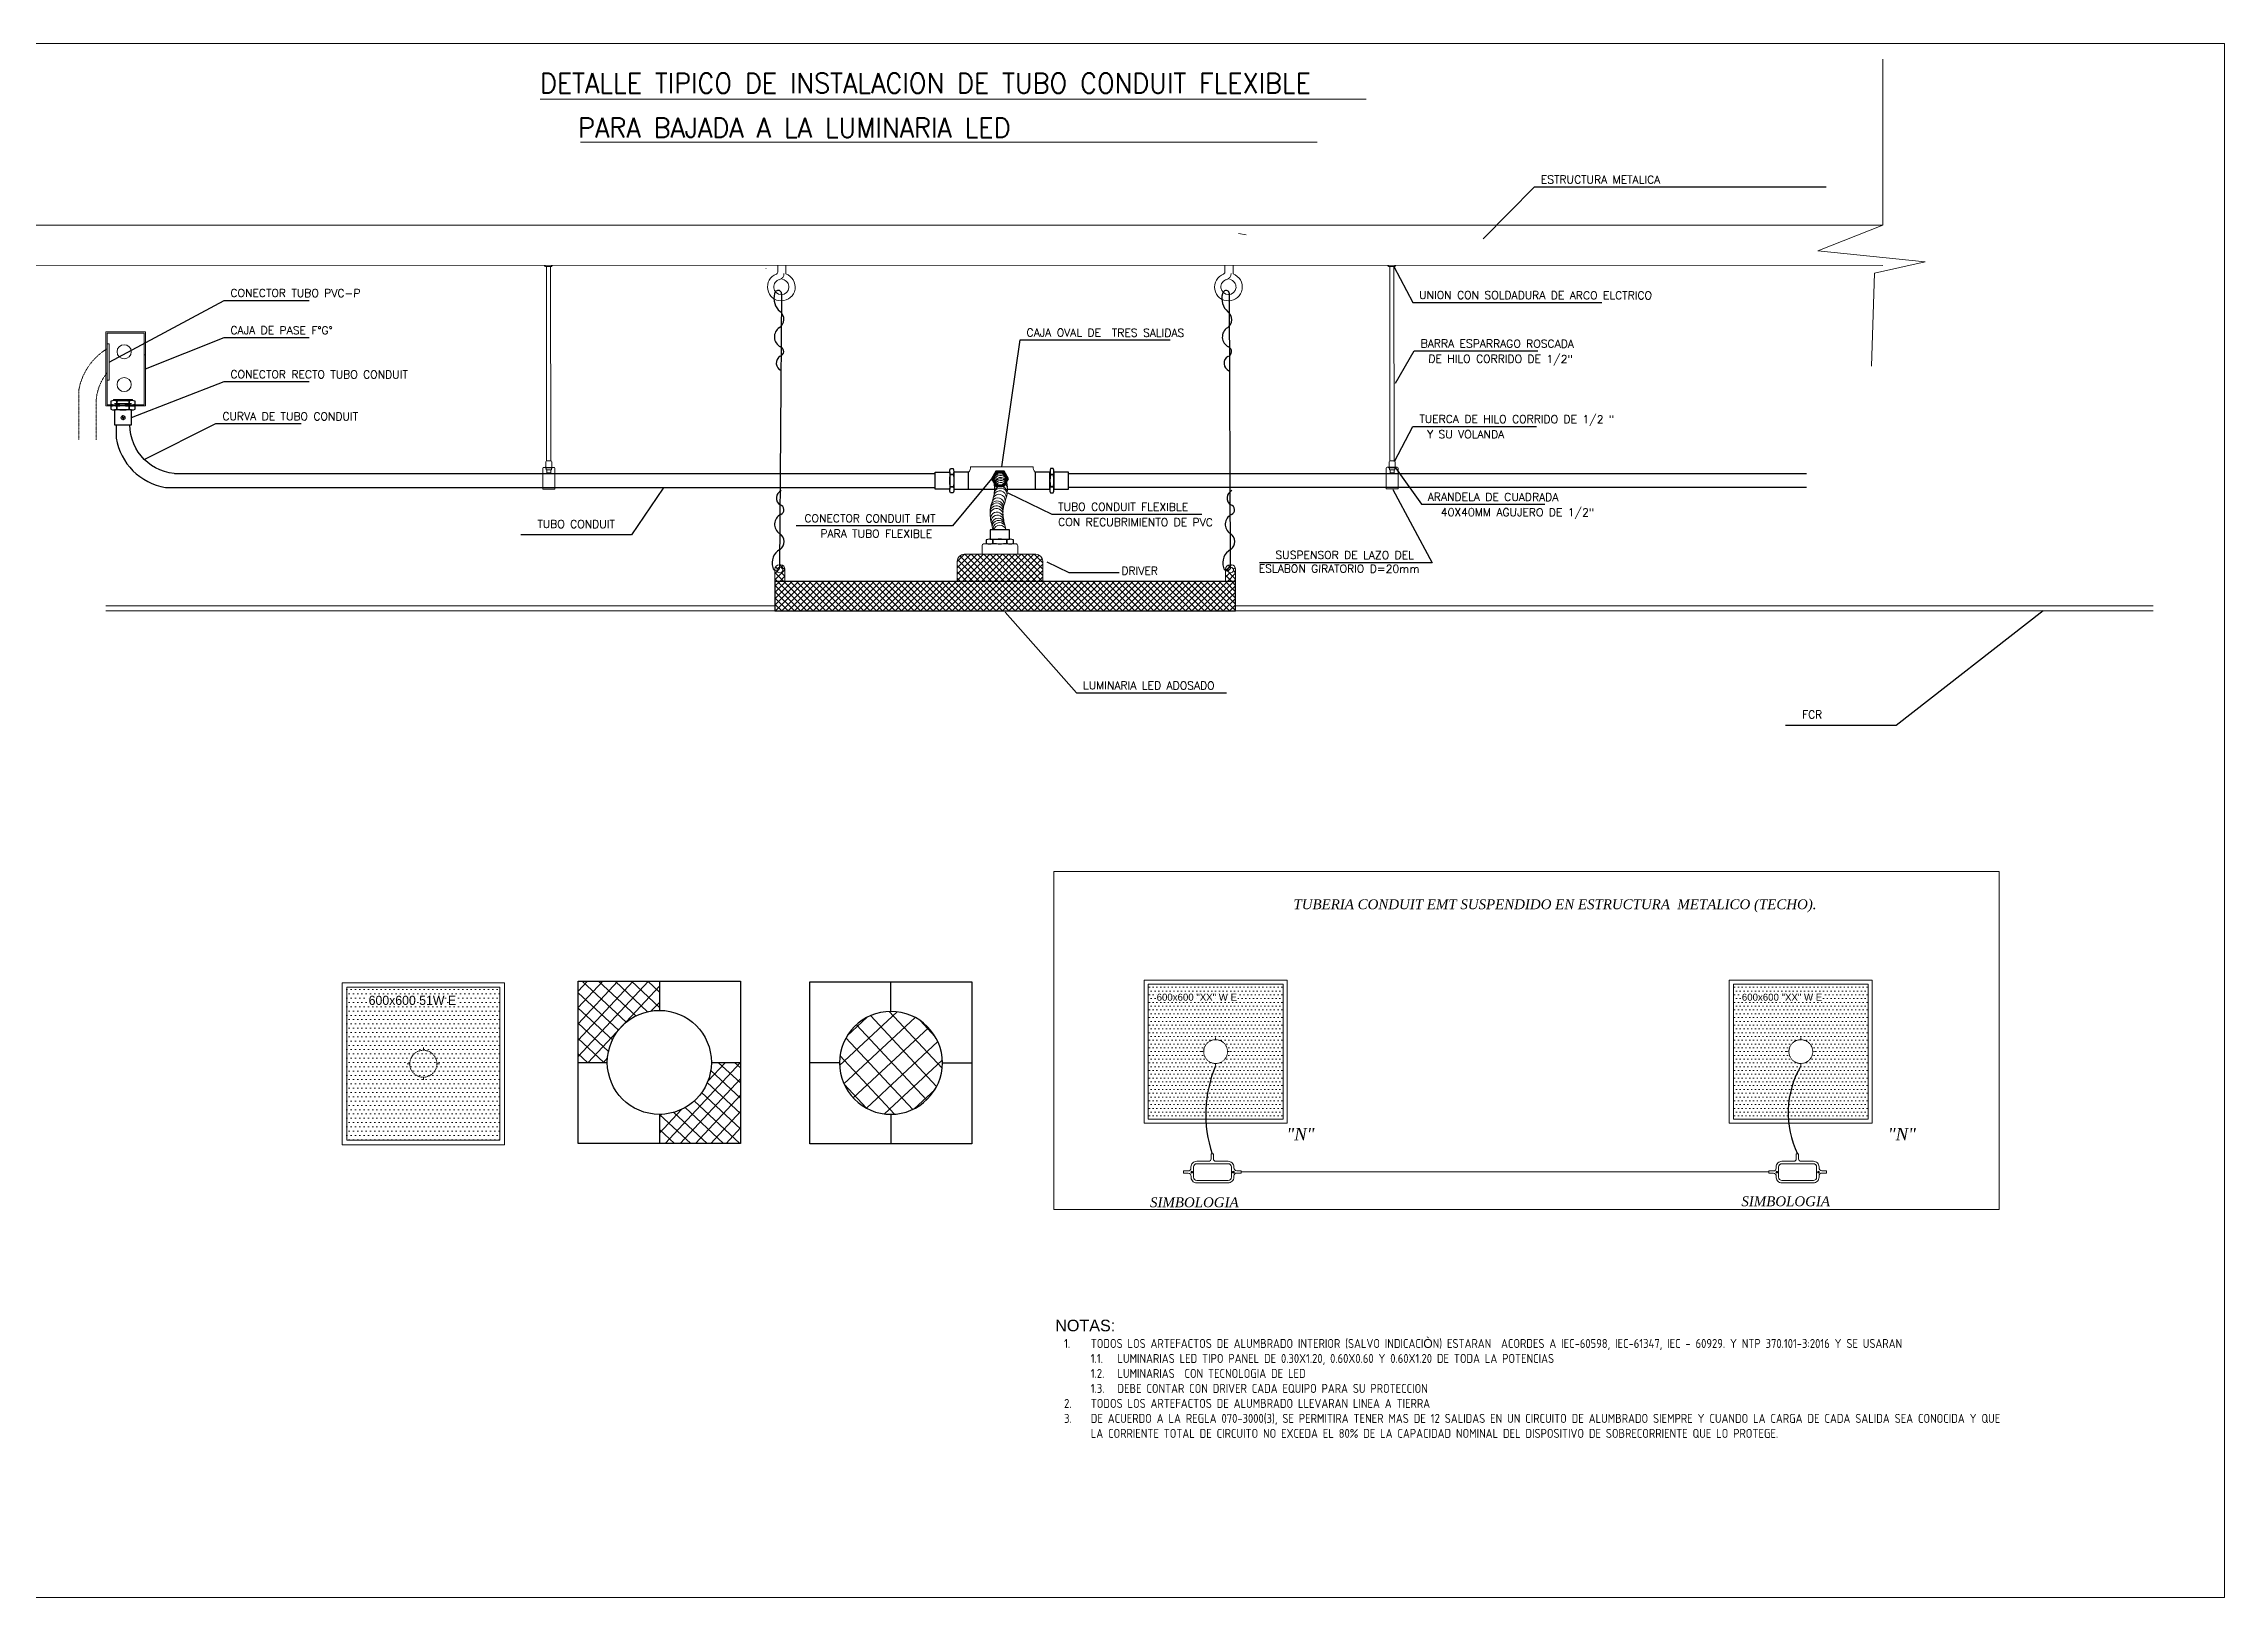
# Model space of a CAD drawing. Header units: inches. Extents: x 1693 to 10990, y 1878 to 5055.
# Drawn here: x 2981 to 5125, y 1878 to 3406 of the extents above; entities that cross this region are included whole.
import ezdxf
from ezdxf.lldxf.tags import DXFTag

# ---------------------------------------------------------------- set-up
doc = ezdxf.new("R2010")
doc.units = ezdxf.units.IN
for name, pattern in [('CACHE', [0.375, 0.25, -0.125]), ('CONTINUA', [0]), ('DASHED', [0.75, 0.5, -0.25])]:
    doc.linetypes.add(name, pattern=pattern)
for name, color, linetype, lineweight in [('.', 7, 'Continuous', 0), ('0-ALIMENTADOR', 1, 'Continuous', 0), ('00_IE_Luminarias', 6, 'Continuous', 30), ('01', 10, 'Continuous', 9), ('03', 8, 'Continuous', 30), ('903', 1, 'Continuous', 0), ('ALAMBRADO', 140, 'Continuous', 40), ('ALUMBRADO', 5, 'Continuous', 25), ('ALUMBRADO_CONDUIT', 3, 'CONDUIT1', 30), ('Luminarias', 6, 'Continuous', 0), ('LUZ_EMERGENCIA', 3, 'Continuous', 30), ('Simb_Alumbrado', 140, 'CONTINUA', 30), ('TABLEROS', 240, 'Continuous', 0), ('texto', 32, 'Continuous', 13), ('TEXTO1', 3, 'Continuous', 0), ('TEXTURAS', 252, 'Continuous', 0)]:
    doc.layers.add(name, color=color, linetype=linetype, lineweight=lineweight)
doc.layers.add('SELLOS', color=3, linetype='Continuous')
doc.styles.add('ERIKA', font='timesi.ttf')
doc.styles.add('Romans', font='romans.shx')
doc.styles.get("Standard").update_dxf_attribs({"font": 'arial.ttf'})
doc.styles.add('SWIS', font='swisse.ttf')
doc.styles.add('{18b73a54-fa43-428c-adcb-c1c7bbdf2c84}', font='Simplex.shx')
tags = doc.linetypes.add('CONDUIT1', pattern='A,1,-0.19772,["con",{18b73a54-fa43-428c-adcb-c1c7bbdf2c84},S=0.2,R=0,X=0,Y=-0.065594],-0.593642', length=1.791362).pattern_tags.tags
tags[6] = DXFTag(74, 10)
tags = doc.linetypes.add('PVC1', pattern='A,1,-0.19772,["PVC",{18b73a54-fa43-428c-adcb-c1c7bbdf2c84},S=0.13,R=0,X=0,Y=-0.061851],-0.507647', length=1.705367).pattern_tags.tags
tags[6] = DXFTag(74, 10)
doc.dimstyles.get("Standard").update_dxf_attribs({"dimtxt": 0.18, "dimasz": 0.18, "dimexe": 0.18, "dimexo": 0.0625, "dimgap": 0.09, "dimtad": 0, "dimtih": 1, "dimtoh": 1, "dimdec": 4, "dimzin": 0, "dimdsep": 46, "dimtxsty": 'Standard', "dimcen": 0.09, "dimadec": 0, "dimazin": 0, "dimtfac": 1, "dimtdec": 4, "dimtofl": 0, "dimtmove": 0, "dimatfit": 3, "dimfxl": 1, "dimtolj": 1, "dimtzin": 0, "dimarcsym": 0})
doc.dimstyles.new('STANDARD$7', dxfattribs={"dimtxt": 2.5, "dimasz": 2, "dimexe": 1.25, "dimexo": 0.625, "dimtad": 1, "dimdec": 4, "dimdsep": 46, "dimlunit": 6, "dimtxsty": 'Standard', "dimcen": 2.5, "dimadec": 0, "dimazin": 0, "dimtfac": 1, "dimtdec": 4, "dimtmove": 0, "dimatfit": 3, "dimfxl": 1, "dimtolj": 1, "dimtzin": 0, "dimarcsym": 0})
pattern_1 = [(45, (-233161.1313, -104226.975), (-3.10182252, 3.10182252), []), (135, (-233161.1313, -104226.975), (-3.10182252, -3.10182252), [])]

# ---------------------------------------------------------------- blocks, each defined once
blk = doc.blocks.new('ELEC-01$0$Det-Caja De Paso$0$Slotted Flathead Screw ½ in. -top')
for p, q in [((-0.06, 0.06), (-0.06, 0.44)), ((0.05, 0.06), (0.05, 0.44)), ((-0.06, -0.43), (-0.06, -0.05)), ((0.05, -0.43), (0.05, -0.05))]:
    blk.add_line(p, q)
for points in [[(-0.44, 0.06), (-0.06, 0.06)], [(0.05, 0.06), (0.44, 0.06)], [(-0.44, -0.05), (-0.06, -0.05)], [(0.05, -0.05), (0.44, -0.05)]]:
    blk.add_lwpolyline(points)
for centre, radius, start, end in [((0, 0), 0.441, 97.3766, 172.6227), ((0.05, 0), 0.403, 172.4429, 187.5571), ((0, 0), 0.351, 81.8357, 99.1811), ((0, 0), 0.441, 7.3773, 83.5771), ((-0.05, 0), 0.403, 352.4427, 7.5573), ((0, 0.01), 0.441, 187.3775, 262.6234), ((0, 0), 0.351, 260.8189, 278.1643), ((0, 0.01), 0.441, 276.4229, 352.6225)]:
    blk.add_arc(centre, radius, start, end)
blk = doc.blocks.new('caja oval')
at = {"layer": 'Simb_Alumbrado', "lineweight": 13}
blk.add_lwpolyline([(-0.0871, 0.0506, -0.414214), (-0.0971, 0.0606), (-0.0971, 0.082), (-0.1068, 0.082), (-0.1068, 0.0606, -0.414214), (-0.1168, 0.0506), (-0.1671, 0.0506, 0.414214), (-0.1911, 0.0266), (-0.1911, 0.022, -0.414214), (-0.2031, 0.01), (-0.2225, 0.01), (-0.2225, 0.0003), (-0.2028, 0.0003, -0.451917), (-0.1909, -0.0132, 0.451917), (-0.1671, -0.0402), (-0.0353, -0.0402, 0.414214), (-0.0113, -0.0162), (-0.0113, -0.0109, -0.414214), (0.0007, 0.0011), (0.0201, 0.0011), (0.0201, 0.0108), (0.0007, 0.0108, -0.414214), (-0.0113, 0.0228), (-0.0113, 0.0266, 0.414214), (-0.0353, 0.0506), (-0.0871, 0.0506)], format="xyb", dxfattribs=at)
for points in [[(-0.1923, 0.0052), (-0.184, 0.0052)], [(-0.1881, 0.0093), (-0.1881, 0.001)], [(-0.0175, 0.0052), (-0.0091, 0.0052)], [(-0.0133, 0.0093), (-0.0133, 0.001)]]:
    blk.add_lwpolyline(points, dxfattribs=at)
blk.add_lwpolyline([(-0.1671, 0.0404), (-0.0353, 0.0404, -0.414214), (-0.0215, 0.0266), (-0.0215, -0.0162, -0.414214), (-0.0353, -0.03), (-0.1671, -0.03, -0.414214), (-0.1809, -0.0162), (-0.1809, 0.0266, -0.414214)], format="xyb", close=True, dxfattribs=at)
for centre in [(-0.1881, 0.0052), (-0.0133, 0.0052)]:
    blk.add_circle(centre, 0.00419, dxfattribs=at)
blk = doc.blocks.new('*U40')
at = {"layer": 'Luminarias', "linetype": 'DASHED', "lineweight": 0, "ltscale": 0.05}
blk.add_lwpolyline([(0, -1.2), (0, 1.2)], dxfattribs=at)
blk = doc.blocks.new('*U41')
at = {"color": 0, "linetype": 'ByBlock', "lineweight": -2, "transparency": 16777216}
for p, rotation in [((-12.9, 0), 90), ((0, -12.9), 180), ((12.9, 0), 269.9999999999999)]:
    blk.add_blockref('*U40', p, dxfattribs=dict(at, rotation=rotation))
blk.add_blockref('*U40', (0, 12.9), dxfattribs=at)
blk = doc.blocks.new('*U42')
at = {"layer": 'Luminarias', "linetype": 'DASHED', "lineweight": 0, "ltscale": 0.05}
blk.add_lwpolyline([(0, -1.2), (0, 1.2)], dxfattribs=at)
blk = doc.blocks.new('*U43')
at = {"color": 0, "linetype": 'ByBlock', "lineweight": -2, "transparency": 16777216}
for p, rotation in [((-12.9, 0), 90), ((0, -12.9), 180), ((12.9, 0), 269.9999999999999)]:
    blk.add_blockref('*U42', p, dxfattribs=dict(at, rotation=rotation))
blk.add_blockref('*U42', (0, 12.9), dxfattribs=at)
blk = doc.blocks.new('LUMIN_2')
at = {"layer": '.'}
h = blk.add_hatch(dxfattribs=at)
h.set_pattern_fill('ANSI37', color=6, scale=0.017, angle=2)
h.set_pattern_definition([(47, (0.0473, 0.034553), (-0.039475, 0.036811), []), (137, (0.0473, 0.034553), (-0.036811, -0.039475), [])])
h.paths.add_polyline_path([(0.1682, 0, 1), (-0.1682, 0, 1)])
for p, q in [((0, 0.1682), (0, 0.2649)), ((-0.1682, 0), (-0.2649, 0)), ((0.1682, 0), (0.2649, 0)), ((0, -0.1682), (0, -0.2649))]:
    blk.add_line(p, q)
at = {"ltscale": 5}
blk.add_lwpolyline([(-0.2649, 0.2649), (-0.2649, -0.2649), (0.2649, -0.2649), (0.2649, 0.2649)], close=True, dxfattribs=at)
blk.add_circle((0, 0), 0.1682)
blk = doc.blocks.new('RC480B LED42S_840 PSD W60L60')
at = {"layer": '.'}
h = blk.add_hatch(dxfattribs=at)
h.set_pattern_fill('ANSI37', color=4, scale=100, angle=2)
h.paths.add_polyline_path([(2610.8695, 1788.5796), (2610.8695, 1788.687), (2610.5695, 1788.687), (2610.5695, 1788.387), (2610.6769, 1788.387, -0.414214)])
h.paths.add_polyline_path([(2611.1695, 1788.387), (2611.062, 1788.387, -0.414214), (2610.8695, 1788.1944), (2610.8695, 1788.087), (2611.1695, 1788.087)])
h = blk.add_hatch(dxfattribs=at)
h.set_pattern_fill('ANSI37', color=4, scale=0.013, angle=2)
h.paths.add_polyline_path([(2610.8695, 1788.5796), (2610.8695, 1788.687), (2610.5695, 1788.687), (2610.5695, 1788.387), (2610.6769, 1788.387, -0.414214)])
h.paths.add_polyline_path([(2611.1695, 1788.387), (2611.062, 1788.387, -0.414214), (2610.8695, 1788.1944), (2610.8695, 1788.087), (2611.1695, 1788.087)])
at = {"color": 4, "lineweight": 30}
for p, q in [((2610.8695, 1788.687), (2610.8695, 1788.5796)), ((2610.5695, 1788.387), (2610.6769, 1788.387)), ((2611.062, 1788.387), (2611.1695, 1788.387)), ((2610.8695, 1788.1944), (2610.8695, 1788.087))]:
    blk.add_line(p, q, dxfattribs=at)
blk.add_lwpolyline([(2610.5695, 1788.687), (2611.1695, 1788.687), (2611.1695, 1788.087), (2610.5695, 1788.087)], close=True, dxfattribs=at)
blk.add_circle((2610.8695, 1788.387), 0.1926, dxfattribs=at)
blk = doc.blocks.new('*U38')
at = {"layer": 'Luminarias', "linetype": 'DASHED', "lineweight": 0, "ltscale": 0.05}
blk.add_lwpolyline([(0, -0.005), (0, 0.005)], dxfattribs=at)
blk = doc.blocks.new('*U39')
at = {"color": 0, "linetype": 'ByBlock', "lineweight": -2, "transparency": 16777216}
for p, rotation in [((-0.055, 0), 90), ((0.055, 0), 270), ((0, -0.055), 180)]:
    blk.add_blockref('*U38', p, dxfattribs=dict(at, rotation=rotation))
blk.add_blockref('*U38', (0, 0.055), dxfattribs=at)
blk = doc.blocks.new('PANEL LED 50W')
at = {"layer": 'Luminarias'}
h = blk.add_hatch(dxfattribs=at)
h.set_pattern_fill('DOTS', color=4, scale=0.01)
h.paths.add_polyline_path([(-0.283, -0.283), (0.283, -0.283), (0.283, 0.283), (-0.283, 0.283)])
h.paths.add_polyline_path([(-0.2109, 0.2093), (0.2141, 0.2093), (0.2141, 0.2603), (-0.2109, 0.2603)], flags=24)
at = {"layer": 'Luminarias', "color": 4, "lineweight": 0}
for points in [[(-0.3, 0.3), (0.3, 0.3), (0.3, -0.3), (-0.3, -0.3)], [(-0.283, -0.283), (0.283, -0.283), (0.283, 0.283), (-0.283, 0.283)]]:
    blk.add_lwpolyline(points, close=True, dxfattribs=at)
at = {"layer": 'Luminarias', "color": 4}
blk.add_lwpolyline([(-0.3, 0.3), (0.3, 0.3), (0.3, -0.3), (-0.3, -0.3)], close=True, dxfattribs=at)
at = {"layer": 'Luminarias', "color": 4, "linetype": 'DASHED', "lineweight": 0, "ltscale": 0.01}
blk.add_circle((0, 0), 0.05, dxfattribs=at)
at = {"color": 4}
blk.add_blockref('*U39', (0, 0), dxfattribs=at)
at = {"layer": 'Luminarias', "color": 4, "insert": (-0.2024, 0.2518), "char_height": 0.034, "width": 0.420868, "attachment_point": 1}
blk.add_mtext('{\\Ftxt|c0;600x600 51W E}', dxfattribs=at)

msp = doc.modelspace()

# ---------------------------------------------------------------- hatches: boundary and pattern name
at = {"layer": '0-ALIMENTADOR', "lineweight": 0}
h = msp.add_hatch(dxfattribs=at)
h.set_pattern_fill('JIS_WOOD', color=6, scale=0.486464, angle=-42.712375)
h.set_pattern_definition([(2.28762547, (74134.44356, 32906.91505), (-0.0137303719, 0.3437076108), [])])
h.paths.add_polyline_path([(3049.372, 3054.765, -0.11418416), (3052.565, 3054.145, -0.08795186), (3064.589, 3054.145, -0.11505846), (3067.807, 3054.764), (3067.807, 3055.989), (3049.347, 3055.989)])
h.paths.add_polyline_path([(3058.577, 3050.726), (3067.378, 3050.616, -0.12357396), (3064.589, 3051.39, -0.05505519)])
h.paths.add_polyline_path([(3050.778, 3050.823), (3057.891, 3050.734, -0.048808), (3052.565, 3051.389, -0.06905761)])
h.paths.add_polyline_path([(3052.624, 3048.96, -0.03826114), (3057.862, 3049.48), (3049.985, 3049.578, -0.09477946)])
h.paths.add_polyline_path([(3064.648, 3048.96, -0.06756952), (3067.581, 3049.359), (3060.268, 3049.45, -0.03202305)])
h = msp.add_hatch(dxfattribs=at)
h.set_pattern_fill('ANSI37', color=253, scale=1.381619)
h.set_pattern_definition(pattern_1)
h.paths.add_polyline_path([(3963.219, 2896.717, 0.41421356), (3956.311, 2903.625), (3885.969, 2903.625, 0.41421356), (3879.061, 2896.717), (3879.061, 2876.929), (3963.219, 2876.929)])
h = msp.add_hatch(dxfattribs=at)
h.set_pattern_fill('ANSI37', color=253, scale=1.381619)
h.set_pattern_definition(pattern_1)
h.paths.add_polyline_path([(3709.638, 2889.007, 0.41421356), (3705.501, 2893.144), (3703.817, 2893.144, 0.41421356), (3699.681, 2889.007), (3699.681, 2876.929), (3709.638, 2876.929)])
h.paths.add_polyline_path([(3701.892, 2888.151, -1), (3707.427, 2888.151, -1)], flags=16)
h.paths.add_polyline_path([(4152.843, 2889.007, 0.41421356), (4148.707, 2893.144), (4147.023, 2893.144, 0.41421356), (4142.886, 2889.007), (4142.886, 2876.929), (4152.843, 2876.929)])
h.paths.add_polyline_path([(4145.13, 2888.151, -1), (4150.665, 2888.151, -1)], flags=16)
h = msp.add_hatch(dxfattribs=at)
h.set_pattern_fill('ANSI37', color=253, scale=1.381619)
h.set_pattern_definition(pattern_1)
h.paths.add_polyline_path([(4152.843, 2876.929), (3699.681, 2876.929), (3699.681, 2847.95), (4152.843, 2847.95)])
at = {"layer": 'Luminarias'}
h = msp.add_hatch(dxfattribs=at)
h.set_pattern_fill('DOTS', color=4, scale=2.343816)
h.set_pattern_definition([(0, (4133.1357, 2414.5223), (1.8604, 3.72081), [0, -3.72081])])
h.paths.add_polyline_path([(4066.806, 2348.192), (4199.466, 2348.192), (4199.466, 2480.852), (4066.806, 2480.852)])
h.paths.add_polyline_path([(4144.855, 2414.522, -1), (4121.417, 2414.522, -1)], flags=16)
h.paths.add_polyline_path([(4073.348, 2462.728), (4158.716, 2462.728), (4158.716, 2473.498), (4073.348, 2473.498)], flags=24)
h = msp.add_hatch(dxfattribs=at)
h.set_pattern_fill('DOTS', color=4, scale=2.343816)
h.set_pattern_definition([(0, (4708.662, 2414.5223), (1.8604, 3.72081), [0, -3.72081])])
h.paths.add_polyline_path([(4642.332, 2348.192), (4774.992, 2348.192), (4774.992, 2480.852), (4642.332, 2480.852)])
h.paths.add_polyline_path([(4720.381, 2414.522, -1), (4696.943, 2414.522, -1)], flags=16)
h.paths.add_polyline_path([(4648.874, 2462.728), (4734.242, 2462.728), (4734.242, 2473.498), (4648.874, 2473.498)], flags=24)

# ---------------------------------------------------------------- linework, layer by layer
for p, q in [((3474.061, 3186.748), (3473.314, 3187.769)), ((4303.487, 3186.745), (4302.741, 3187.766))]:
    msp.add_line(p, q)
for points in [[(3480.007, 3186.748), (3480.737, 3187.768)], [(4309.434, 3186.745), (4310.164, 3187.765)]]:
    msp.add_lwpolyline(points)
at = {"layer": '0-ALIMENTADOR', "color": 0}
for p, q in [((3471.481, 2967.815), (3471.481, 2988.157)), ((3472.452, 2989.127), (3474.415, 2989.127)), ((3474.415, 2989.127), (3474.415, 2994.545)), ((3475.386, 2995.515), (3479.313, 2995.515)), ((3480.284, 2994.545), (3480.284, 2989.127)), ((4300.908, 2967.829), (4300.908, 2988.171)), ((4301.879, 2989.141), (4303.842, 2989.141)), ((4303.842, 2989.141), (4303.842, 2994.559)), ((4304.813, 2995.53), (4308.74, 2995.53)), ((4309.711, 2994.559), (4309.711, 2989.141)), ((3483.219, 2967.815), (3471.481, 2967.815)), ((4312.645, 2967.829), (4300.908, 2967.829))]:
    msp.add_line(p, q, dxfattribs=at)
at = {"layer": '0-ALIMENTADOR', "color": 0, "linetype": 'ByBlock'}
msp.add_lwpolyline([(2667.156, 3405.845), (5125.201, 3405.845), (5125.201, 1877.768), (2667.156, 1877.768)], close=True, dxfattribs=at)
at = {"layer": '0-ALIMENTADOR', "color": 0}
for points in [[(3468.722, 3351.281), (4281.283, 3351.281)], [(3508.473, 3309.014), (4232.977, 3309.014)], [(4789.285, 3227.144), (2755.772, 3227.416)], [(4789.285, 3187.701), (2755.772, 3187.974)], [(3475.189, 3186.603), (3475.2, 2995.497)], [(3479.033, 3186.617), (3479.272, 2995.515)], [(4304.616, 3186.618), (4304.626, 2995.512)], [(4308.46, 3186.632), (4308.699, 2995.53)], [(3041.757, 3122.292), (3080.586, 3122.292), (3080.586, 3049.489), (3041.757, 3049.489), (3041.757, 3122.292)], [(3474.415, 2989.127), (3480.284, 2989.127)], [(3475.417, 2983.842), (3475.418, 2986.589)], [(3479.287, 2983.842), (3479.287, 2986.589)], [(4303.842, 2989.141), (4309.711, 2989.141)], [(4304.843, 2983.856), (4304.844, 2986.603)], [(4308.713, 2983.856), (4308.714, 2986.603)], [(3041.746, 2852.804), (3699.681, 2852.804)], [(4152.843, 2852.804), (5055.069, 2852.804)], [(3041.744, 2847.95), (5055.069, 2847.95)]]:
    msp.add_lwpolyline(points, dxfattribs=at)
for points in [[(3474.061, 3186.731, -0.0141682), (3480.007, 3186.731)], [(3474.061, 3186.731, 0.06963674), (3480.007, 3186.731)], [(4303.487, 3186.745, -0.0141682), (4309.434, 3186.745)], [(4303.487, 3186.745, 0.06963674), (4309.434, 3186.745)], [(3480.94, 2989.086), (3473.76, 2989.169), (3473.76, 2989.003, 0.41421356), (3474.245, 2988.518), (3480.454, 2988.518, 0.41421356), (3480.94, 2989.003), (3480.94, 2989.086)], [(3480.081, 2988.518), (3480.081, 2987.075, -0.41421356), (3479.596, 2986.589), (3475.171, 2986.589, -0.41421356), (3474.686, 2987.075), (3474.686, 2988.518)], [(3475.417, 2983.842, 0.08291373), (3479.287, 2983.842, 0.00811324), (3475.417, 2983.843)], [(3480.284, 2989.127), (3482.248, 2989.127, -0.41421356), (3483.219, 2988.157), (3483.219, 2967.815)], [(4310.366, 2989.1), (4303.187, 2989.183), (4303.187, 2989.017, 0.41421356), (4303.672, 2988.532), (4309.881, 2988.532, 0.41421356), (4310.366, 2989.017), (4310.366, 2989.1)], [(4309.508, 2988.532), (4309.508, 2987.089, -0.41421356), (4309.022, 2986.603), (4304.598, 2986.603, -0.41421356), (4304.113, 2987.089), (4304.113, 2988.532)], [(4304.843, 2983.856, 0.08291373), (4308.713, 2983.856, 0.00811324), (4304.843, 2983.857)], [(4309.711, 2989.141), (4311.675, 2989.141, -0.41421356), (4312.645, 2988.171), (4312.645, 2967.829)]]:
    msp.add_lwpolyline(points, format="xyb", dxfattribs=at)
for points in [[(3042.996, 3121.054), (3079.348, 3121.054), (3079.348, 3050.727), (3042.996, 3050.727)], [(3973.981, 2591.667), (4903.755, 2591.667), (4903.755, 2259.201), (3973.981, 2259.201)]]:
    msp.add_lwpolyline(points, close=True, dxfattribs=at)
at = {"layer": '0-ALIMENTADOR', "color": 6}
for points in [[(3042.996, 3105.753), (3042.996, 3110.453), (3044.989, 3110.453), (3044.989, 3074.864), (3042.996, 3074.864), (3042.996, 3082.135)], [(3067.807, 3054.764), (3067.807, 3055.989), (3049.347, 3055.989), (3049.372, 3054.765)]]:
    msp.add_lwpolyline(points, dxfattribs=at)
at = {"layer": '0-ALIMENTADOR', "color": 251, "linetype": 'CACHE', "ltscale": 0.02, "true_color": 0x636466}
for points in [[(3042.996, 3105.753, 0.21673061), (3015.165, 3064.976), (3015.165, 3016.136)], [(3079.348, 3100.018, -0.00666762), (3080.642, 3100.036), (3079.348, 3099.499)], [(3032.106, 3016.136), (3032.106, 3051.5, -0.17244881), (3042.996, 3082.135, -0.17244881)]]:
    msp.add_lwpolyline(points, format="xyb", dxfattribs=at)
at = {"layer": '0-ALIMENTADOR', "color": 6, "lineweight": 25}
for points in [[(3052.565, 3051.389), (3052.565, 3054.145, 0.21265156), (3046.694, 3054.145), (3046.694, 3051.389, 0.22623554), (3052.565, 3051.389), (3052.565, 3051.389)], [(3052.624, 3046.204), (3052.624, 3048.96, 0.21265156), (3046.753, 3048.959), (3046.753, 3046.204, 0.22623554), (3052.624, 3046.204), (3052.624, 3046.204)], [(3064.589, 3054.145, 0.08795186), (3052.565, 3054.145), (3052.565, 3051.389, 0.11044515), (3064.589, 3051.39), (3064.589, 3054.145)], [(3064.648, 3048.96, 0.08795186), (3052.624, 3048.96), (3052.624, 3046.204, 0.11044515), (3064.648, 3046.204), (3064.648, 3048.96)], [(3070.46, 3051.39), (3070.46, 3054.146, 0.21265156), (3064.589, 3054.145), (3064.589, 3051.39, 0.26414365), (3070.46, 3051.39), (3070.46, 3051.39)], [(3070.519, 3046.204), (3070.519, 3048.96, 0.13588885), (3064.648, 3048.96), (3064.648, 3046.204, 0.22623554), (3070.519, 3046.204), (3070.519, 3046.204)], [(3051.801, 3031.065), (3051.802, 3017.8, 0.31667543), (3100.338, 2969.264), (3149.178, 2969.264)], [(3149.178, 2982.74), (3113.814, 2982.74, -0.41294359), (3065.279, 3031.066), (3065.279, 3031.066)], [(3872.396, 2987.923), (3875.152, 2987.923, -0.13588885), (3875.151, 2982.051), (3872.396, 2982.051, -0.22623554), (3872.396, 2987.923), (3872.396, 2987.923)], [(3875.151, 2982.051, -0.08795186), (3875.151, 2970.028), (3872.395, 2970.028, -0.11044515), (3872.396, 2982.051), (3875.151, 2982.051)], [(3970.675, 2982.051, 0.08795186), (3970.675, 2970.028), (3973.431, 2970.028, 0.11044515), (3973.431, 2982.051), (3970.675, 2982.051)], [(3973.431, 2987.923), (3970.675, 2987.923, 0.13588885), (3970.675, 2982.051), (3973.431, 2982.051, 0.22623554), (3973.431, 2987.923), (3973.431, 2987.923)], [(3872.395, 2970.028), (3875.151, 2970.028, -0.21265156), (3875.151, 2964.156), (3872.395, 2964.156, -0.22623554), (3872.395, 2970.028), (3872.395, 2970.028)], [(3973.431, 2970.028), (3970.675, 2970.028, 0.21265156), (3970.676, 2964.156), (3973.431, 2964.156, 0.22623554), (3973.431, 2970.028), (3973.431, 2970.028)]]:
    msp.add_lwpolyline(points, format="xyb", dxfattribs=at)
for points in [[(3066.937, 3045.54), (3050.381, 3045.54), (3050.382, 3031.065), (3066.937, 3031.066)], [(3871.732, 2984.34), (3871.731, 2967.785), (3857.257, 2967.785), (3857.257, 2984.34)], [(3912.68, 2977.899), (3916.904, 2970.582), (3925.353, 2970.582), (3929.578, 2977.899), (3925.353, 2985.216), (3916.904, 2985.216)], [(3913.791, 2977.899), (3917.46, 2971.544), (3924.798, 2971.544), (3928.467, 2977.899), (3924.798, 2984.254), (3917.46, 2984.254)], [(3974.095, 2984.34), (3974.095, 2967.785), (3988.57, 2967.785), (3988.57, 2984.34)]]:
    msp.add_lwpolyline(points, close=True, dxfattribs=at)
for points in [[(3857.257, 2982.735), (3109.18, 2982.74)], [(4714.395, 2982.756), (3988.57, 2982.734)], [(3109.18, 2969.264), (3857.257, 2969.264)], [(4714.396, 2969.262), (3988.57, 2969.242)]]:
    msp.add_lwpolyline(points, dxfattribs=at)
at = {"layer": '0-ALIMENTADOR', "color": 240, "lineweight": 25, "true_color": 0xed1f24}
for points in [[(3875.679, 2984.348), (3875.68, 2967.793), (3890.155, 2967.793), (3890.154, 2984.349)], [(3955.672, 2984.348), (3955.672, 2967.793), (3970.147, 2967.793), (3970.146, 2984.349)]]:
    msp.add_lwpolyline(points, close=True, dxfattribs=at)
at = {"layer": '0-ALIMENTADOR', "color": 240, "true_color": 0xed1f24}
for points in [[(3890.154, 2984.349, 0.20945739), (3892.197, 2989.773), (3953.629, 2989.773)], [(3955.671, 2984.349, -0.19311573), (3953.629, 2989.773), (3918.336, 2989.773)]]:
    msp.add_lwpolyline(points, format="xyb", dxfattribs=at)
at = {"layer": '0-ALIMENTADOR', "color": 240, "lineweight": 25, "true_color": 0xed1f24}
for points in [[(3890.155, 2967.793), (3915.663, 2967.794)], [(3928.373, 2967.795), (3955.672, 2967.795)]]:
    msp.add_lwpolyline(points, dxfattribs=at)
at = {"layer": '0-ALIMENTADOR', "color": 3, "lineweight": 25}
for points in [[(3907.498, 2917.696), (3907.498, 2914.571, 0.21265156), (3914.158, 2914.571), (3914.158, 2917.696, 0.22623554), (3907.498, 2917.696), (3907.498, 2917.696)], [(3914.158, 2914.571, 0.08795186), (3927.796, 2914.571), (3927.796, 2917.696, 0.11044515), (3914.158, 2917.696), (3914.158, 2914.571)], [(3927.796, 2917.696), (3927.796, 2914.571, 0.21265156), (3934.456, 2914.571), (3934.456, 2917.696, 0.22623554), (3927.796, 2917.696), (3927.796, 2917.696)]]:
    msp.add_lwpolyline(points, format="xyb", dxfattribs=at)
msp.add_lwpolyline([(3911.562, 2918.449), (3930.341, 2918.449), (3930.34, 2927.566), (3911.562, 2927.566)], close=True, dxfattribs=at)
at = {"layer": '0-ALIMENTADOR', "color": 3}
for points in [[(3963.219, 2876.929), (3963.219, 2896.717, 0.41421356), (3956.311, 2903.625), (3885.969, 2903.625, 0.41421356), (3879.061, 2896.717), (3879.061, 2876.929)], [(3938.514, 2903.625), (3938.514, 2911.898, 0.41421356), (3936.441, 2913.971), (3905.513, 2913.971, 0.41421356), (3903.441, 2911.898), (3903.441, 2903.557)], [(3699.681, 2876.929), (3699.681, 2889.007, -0.41421356), (3703.817, 2893.144), (3705.501, 2893.144, -0.41421356), (3709.638, 2889.007), (3709.638, 2876.929)], [(4142.886, 2876.929), (4142.886, 2889.007, -0.41421356), (4147.023, 2893.144), (4148.707, 2893.144, -0.41421356), (4152.843, 2889.007), (4152.843, 2876.929)]]:
    msp.add_lwpolyline(points, format="xyb", dxfattribs=at)
at = {"layer": '0-ALIMENTADOR', "color": 0}
for centre in [(3059.767, 3102.815), (3059.767, 3070.563)]:
    msp.add_circle(centre, 6.952, dxfattribs=at)
at = {"layer": '0-ALIMENTADOR', "color": 3}
for centre in [(3704.659, 2888.151), (4147.897, 2888.151)]:
    msp.add_circle(centre, 2.767, dxfattribs=at)
at = {"layer": '0-ALIMENTADOR', "color": 0}
for centre, start, end in [((3472.452, 2988.157), 90, 180), ((3475.386, 2994.545), 90, 180), ((3479.313, 2994.545), 0, 90), ((4301.879, 2988.171), 90, 180), ((4304.813, 2994.559), 90, 180), ((4308.74, 2994.559), 0, 90)]:
    msp.add_arc(centre, 0.971, start, end, dxfattribs=at)
for centre, start_param, end_param in [((3921.309, 2976.509), 4.71238897, 8.10189969), ((3921.506, 2974.926), 4.71238898, 8.08028796), ((3918.89, 2952.736), 4.71238898, 7.26959405), ((3919.956, 2956.28), 4.71238898, 7.28539673), ((3921.783, 2972.89), 4.98864004, 8.08028796), ((3921.856, 2971.5), 4.71238897, 8.10189969), ((3921.574, 2962.436), 4.71238898, 7.85398164), ((3920.956, 2959.702), 4.71238898, 7.40930218), ((3921.961, 2969.918), 4.71238898, 8.08028796), ((3922.018, 2967.882), 4.71238898, 8.08028796), ((3921.837, 2964.244), 4.71238898, 7.85398164), ((3922.018, 2965.752), 4.71238898, 4.80443806), ((3917.71, 2945.008), 4.71238898, 8.08028796), ((3917.71, 2942.368), 4.71238898, 8.08028796), ((3918.124, 2938.736), 4.71238898, 8.08028796), ((3917.827, 2947.745), 4.71238898, 7.85398167), ((3918.616, 2935.854), 4.71238898, 8.08028796), ((3918.164, 2949.787), 4.71238898, 7.37142405), ((3919.441, 2932.778), 5.22501142, 8.08028796), ((3919.832, 2930.671), 5.19047999, 7.85398163), ((3920.642, 2928.445), 5.32980509, 7.99272865), ((3920.905, 2925.778), 5.02044077, 7.56869307)]:
    msp.add_ellipse(centre, major_axis=(0, 6.355), ratio=1, start_param=start_param, end_param=end_param, dxfattribs=at)
at = {"layer": '0-ALIMENTADOR', "color": 6, "lineweight": 25}
msp.add_ellipse((3921.129, 2977.899), major_axis=(0, 6.355), ratio=1, dxfattribs=at)
at = {"layer": '0-ALIMENTADOR', "color": 0, "lineweight": 0}
for points in [[(3914.287, 2927.566), (3911.449, 2941.355), (3911.449, 2947.55), (3915.321, 2963.037), (3914.774, 2977.899)], [(3926.997, 2927.566), (3924.159, 2941.355), (3924.159, 2947.55), (3928.031, 2963.037), (3927.484, 2977.899)]]:
    msp.add_spline(points, degree=3, dxfattribs=at)
at = {"layer": '01', "color": 1}
for centre, radius, start, end in [((3706.06, 3166.477), 13.627, 110.27797, 70.552674), ((3700.209, 3181.377), 2.4, 298.041647, 8.972709), ((3240.483, 3184.674), 462.138, 359.591275, 0.393377), ((3702.771, 3179.41), 5.915, 280.738617, 4.276471), ((2902.17, 3183.507), 808.469, 359.702915, 0.307476), ((4145.771, 3166.477), 13.627, 110.27797, 70.552674), ((4139.92, 3181.377), 2.4, 298.041647, 8.972709), ((4139.92, 3181.377), 2.4, 298.041647, 8.972709), ((3680.193, 3184.674), 462.138, 359.591275, 0.393377), ((4142.481, 3179.41), 5.915, 280.738617, 4.276471), ((3341.88, 3183.507), 808.469, 359.702915, 0.307476), ((3706.06, 3166.477), 7.46, 100.81339, 80.26239), ((4145.771, 3166.477), 7.46, 100.81339, 80.26239)]:
    msp.add_arc(centre, radius, start, end, dxfattribs=at)
at = {"layer": '03', "color": 2, "ltscale": 0.3}
for p, q in [((3704.659, 2890.92), (3706.391, 3159.64)), ((4147.897, 2890.918), (4146.912, 3159.105))]:
    msp.add_line(p, q, dxfattribs=at)
at = {"layer": '03', "color": 2}
for centre, radius, start, end in [((3715.841, 3155.301), 17.081, 164.231199, 229.690659), ((3702.89, 3159.64), 3.501, 351.505655, 175.034777), ((4156.311, 3155.154), 17.081, 164.231199, 229.690659), ((4143.36, 3159.493), 3.501, 351.505655, 175.034777), ((3698.895, 3134.604), 9.676, 303.713167, 52.456347), ((4139.365, 3134.457), 9.676, 303.713167, 52.456347), ((3710.052, 3117.437), 10.8, 122.399755, 243.967479), ((4150.522, 3117.289), 10.8, 122.399755, 243.967479), ((3709.041, 3091.612), 8.011, 122.218068, 246.018661), ((3703.476, 3103.152), 4.935, 285.206144, 68.159223), ((4149.512, 3091.464), 8.011, 122.218068, 246.018661), ((4143.946, 3103.004), 4.935, 285.206144, 68.159223), ((3709.192, 2958.947), 8.011, 113.981339, 237.781932), ((4152.429, 2958.947), 8.011, 113.981339, 237.781932), ((3710.202, 2933.122), 10.8, 116.032521, 237.600245), ((3703.626, 2947.407), 4.935, 291.840777, 74.793856), ((4153.44, 2933.122), 10.8, 116.032521, 237.600245), ((4146.864, 2947.407), 4.935, 291.840777, 74.793856), ((3699.045, 2915.954), 9.676, 307.543653, 56.286833), ((4142.283, 2915.954), 9.676, 307.543653, 56.286833), ((3711.769, 2895.282), 14.85, 118.849954, 198.314321), ((4155.007, 2895.282), 14.85, 118.849954, 198.314321), ((3701.159, 2890.918), 3.501, 184.965223, 0), ((4144.396, 2890.918), 3.501, 184.965223, 0)]:
    msp.add_arc(centre, radius, start, end, dxfattribs=at)
at = {"layer": '903'}
for p, q in [((4789.285, 3390.609), (4789.285, 3227.144)), ((4789.285, 3227.144), (4725.496, 3202.208)), ((4725.496, 3202.208), (4830.887, 3191.126)), ((4780.965, 3180.043), (4778.191, 3088.613)), ((4830.887, 3191.126), (4780.965, 3180.043))]:
    msp.add_line(p, q, dxfattribs=at)
at = {"layer": 'ALAMBRADO', "color": 8, "lineweight": 18}
for p, q in [((4155.62, 3218.96), (4163.173, 3217.789)), ((3690.896, 3184.568), (3691.092, 3184.802)), ((3690.954, 3184.568), (3690.948, 3184.597))]:
    msp.add_line(p, q, dxfattribs=at)
at = {"layer": 'ALUMBRADO', "linetype": 'CONDUIT1', "lineweight": 30, "ltscale": 0.08}
msp.add_lwpolyline([(4677.096, 2296.024), (4158.435, 2296.215)], dxfattribs=at)
for centre, radius, start, end in [((4244.678, 2352.893), 121.261, 156.904521, 198.698779), ((4788.179, 2354.122), 92.033, 149.769405, 205.833895)]:
    msp.add_arc(centre, radius, start, end, dxfattribs=at)
at = {"layer": 'Luminarias', "color": 4, "lineweight": 0}
for points in [[(4062.821, 2484.837), (4203.45, 2484.837), (4203.45, 2344.208), (4062.821, 2344.208)], [(4066.806, 2348.192), (4199.466, 2348.192), (4199.466, 2480.852), (4066.806, 2480.852)], [(4638.348, 2484.837), (4778.977, 2484.837), (4778.977, 2344.208), (4638.348, 2344.208)], [(4642.332, 2348.192), (4774.992, 2348.192), (4774.992, 2480.852), (4642.332, 2480.852)]]:
    msp.add_lwpolyline(points, close=True, dxfattribs=at)
at = {"layer": 'Luminarias', "color": 4}
for points in [[(4062.821, 2484.837), (4203.45, 2484.837), (4203.45, 2344.208), (4062.821, 2344.208)], [(4638.348, 2484.837), (4778.977, 2484.837), (4778.977, 2344.208), (4638.348, 2344.208)]]:
    msp.add_lwpolyline(points, close=True, dxfattribs=at)
at = {"layer": 'Luminarias', "color": 4, "linetype": 'DASHED', "lineweight": 0, "ltscale": 0.01}
for centre in [(4133.136, 2414.522), (4708.662, 2414.522)]:
    msp.add_circle(centre, 11.719, dxfattribs=at)
at = {"layer": 'LUZ_EMERGENCIA'}
msp.add_lwpolyline([(3699.681, 2847.95), (4152.843, 2847.95), (4152.843, 2876.929), (3699.681, 2876.929)], close=True, dxfattribs=at)
at = {"layer": 'TEXTURAS', "color": 6, "linetype": 'Continuous', "lineweight": 9, "ltscale": 9}
msp.add_line((3050.317, 3051.897), (3066.872, 3051.897), dxfattribs=at)

# ---------------------------------------------------------------- block references
at = {"color": 4}
for name, p in [('*U43', (4133.136, 2414.522)), ('*U41', (4708.662, 2414.522))]:
    msp.add_blockref(name, p, dxfattribs=at)
at = {"layer": '00_IE_Luminarias', "xscale": 265.6502420673179, "yscale": 265.6502420673179, "zscale": 265.6502420673179}
msp.add_blockref('RC480B LED42S_840 PSD W60L60', (-689992.022, -472681.493), dxfattribs=at)
at = {"layer": '00_IE_Luminarias', "linetype": 'Continuous', "lineweight": 13, "xscale": -300.8053736472905, "yscale": 300.8053736472905, "zscale": 265650.2420673179}
msp.add_blockref('LUMIN_2', (3813.835, 2403.442), dxfattribs=at)
at = {"layer": 'ALUMBRADO', "linetype": 'PVC1', "lineweight": 30, "xscale": 234.3816123272266, "yscale": 234.3816123272266, "zscale": 234.3816123272266}
for p in [(4153.72, 2294.806), (4729.246, 2294.806)]:
    msp.add_blockref('caja oval', p, dxfattribs=at)
at = {"layer": 'ALUMBRADO_CONDUIT', "xscale": 265.6502420673179, "yscale": 265.6502420673179, "zscale": 265.6502420673179}
msp.add_blockref('PANEL LED 50W', (3353.993, 2402.57), dxfattribs=at)
at = {"layer": 'TEXTO1', "color": 6, "xscale": -4.961502126695563, "yscale": 4.961502126695561, "zscale": 4.961502126695563, "rotation": 199.2988391090768}
msp.add_blockref('ELEC-01$0$Det-Caja De Paso$0$Slotted Flathead Screw ½ in. -top', (3058.651, 3038.012), dxfattribs=at)

# ---------------------------------------------------------------- texts
at = {"layer": '0-ALIMENTADOR', "color": 0, "style": 'Romans', "width": 0.95}
for s, p in [('DETALLE TIPICO DE INSTALACION DE TUBO CONDUIT FLEXIBLE ', (3468.644, 3357.229)), ('PARA BAJADA A LA LUMINARIA LED  ', (3506.141, 3313.412))]:
    msp.add_text(s, height=19.41435, dxfattribs=at).set_placement(p)
at = {"layer": 'Luminarias', "color": 4}
for p in [(4075.143, 2464.643), (4650.669, 2464.643)]:
    msp.add_text('600x600 "XX" W E', height=6.79502, dxfattribs=at).set_placement(p)
at = {"layer": 'SELLOS', "color": 2, "insert": (3975.411, 2150.831), "char_height": 8.736458, "width": 926.58788, "attachment_point": 1, "style": 'SWIS'}
msp.add_mtext('{\\H1.3x;NOTAS:\\H1.3831x;\\P\\pxi-3,l4,qj,t4;\\Fdim|c0;\\H0.56285x;\\C256;1.^ITODOS LOS ARTEFACTOS DE ALUMBRADO INTERIOR (SALVO INDICACI\\fConstantia|b0|i0|c0|p18;Ò\\Fdim|c0;N) ESTARAN  ACORDES A IEC-60598, IEC-61347, IEC - 60929. Y NTP 370.101-3:2016 Y SE USARAN \\P\\pl7,t4,7;1.1.^ILUMINARIAS LED TIPO PANEL DE 0.30X1.20, 0.60X0.60 Y 0.60X1.20 DE TODA LA POTENCIAS\\P1.2.^ILUMINARIAS  CON TECNOLOGIA DE LED\\P1.3.^IDEBE CONTAR CON DRIVER CADA EQUIPO PARA SU PROTECCION\\P\\pl4,t4;2.^ITODOS LOS ARTEFACTOS DE ALUMBRADO LLEVARAN LINEA A TIERRA \\P3.^IDE ACUERDO A LA REGLA 070-3000(3), SE PERMITIRA TENER MAS DE 12 SALIDAS EN UN CIRCUITO DE ALUMBRADO SIEMPRE Y CUANDO LA CARGA DE CADA SALIDA SEA CONOCIDA Y QUE LA CORRIENTE TOTAL DE CIRCUITO NO EXCEDA EL 80% DE LA CAPACIDAD NOMINAL DEL DISPOSITIVO DE SOBRECORRIENTE QUE LO PROTEGE.}', dxfattribs=at)
at = {"layer": 'TABLEROS', "color": 3, "style": 'Romans'}
for s, height, p in [('ESTRUCTURA METALICA', 7.76574, (4452.987, 3268.378)), ('CONECTOR TUBO PVC-P', 7.76574, (3164.302, 3156.755)), ('UNION CON SOLDADURA DE ARCO ELCTRICO', 7.76574, (4333.328, 3154.737)), ('CAJA DE PASE F°G°', 7.76574, (3164.302, 3120.122)), ('CAJA OVAL DE  TRES SALIDAS', 7.76574, (3947.222, 3117.808)), ('BARRA ESPARRAGO ROSCADA ', 7.76574, (4334.739, 3107.076)), (' DE HILO CORRIDO DE 1/2" ', 7.76574, (4336.989, 3092.082)), ('CONECTOR RECTO TUBO CONDUIT', 7.76574, (3164.302, 3076.82)), ('CURVA DE TUBO CONDUIT ', 7.76574, (3156.328, 3035.51)), ('TUERCA DE HILO CORRIDO DE 1/2 "', 7.76574, (4333.475, 3032.845)), (' Y SU VOLANDA', 7.76574, (4335.726, 3017.851)), ('ARANDELA DE CUADRADA', 7.76574, (4341.762, 2956.217)), ('CONECTOR CONDUIT EMT', 7.76574, (3728.791, 2935.135)), ('TUBO CONDUIT FLEXIBLE', 7.76574, (3978.318, 2946.485)), ('CON RECUBRIMIENTO DE PVC', 7.76574, (3978.318, 2931.48)), ('  40X40MM AGUJERO DE 1/2"', 7.76574, (4344.013, 2941.223)), ('TUBO CONDUIT', 7.76574, (3466.075, 2929.503)), ('PARA TUBO FLEXIBLE', 7.76574, (3744.47, 2920.13)), ('SUSPENSOR DE LAZO DEL ', 7.76574, (4191.984, 2899.139)), ('DRIVER', 7.7657, (4040.476, 2883.546)), ('ESLABON GIRATORIO D=20mm', 7.76574, (4175.548, 2885.744)), ('LUMINARIA LED ADOSADO', 7.76574, (4002.663, 2770.859)), ('FCR', 7.7657, (4709.842, 2742.175))]:
    msp.add_text(s, height=height, rotation=359.89, dxfattribs=at).set_placement(p)
at = {"layer": 'texto', "color": 4, "style": 'ERIKA'}
for s, height, p in [('TUBERIA CONDUIT EMT SUSPENDIDO EN ESTRUCTURA  METALICO (TECHO).', 9.70718, (4209.706, 2554.577, 0)), ('"N"', 12.134, (4202.783, 2327.332, 0)), ('"N"', 12.134, (4794.239, 2327.332, 0)), ('SIMBOLOGIA', 9.7072, (4068.646, 2261.477, 0)), ('SIMBOLOGIA', 9.7072, (4650.208, 2262.484, 0))]:
    msp.add_text(s, height=height, dxfattribs=at).set_placement(p)

# ---------------------------------------------------------------- leaders
at = {"layer": 'ALAMBRADO', "color": 1, "lineweight": -3}
for points in [[(4396.144, 3213.691), (4446.703, 3264.964), (4733.581, 3264.964)], [(4308.46, 3186.632), (4327.044, 3151.323), (4512.808, 3151.323)], [(4310.185, 3071.796), (4328.454, 3103.661), (4449.894, 3103.661)], [(4309.071, 2994.81), (4327.191, 3029.43), (4448.631, 3029.43)], [(4310.137, 2988.746), (4335.478, 2952.802), (4456.918, 2952.802)]]:
    msp.add_leader(points, dimstyle='Standard', override={"dimasz": 0.02, "dimclrd": 1}, dxfattribs=at)
at = {"layer": 'ALAMBRADO', "color": 1, "lineweight": 5}
for points, dimstyle, override in [([(3044.989, 3092.658), (3158.018, 3153.34), (3241.834, 3153.34)], 'Standard', {"dimasz": 0.02, "dimclrd": 1}), ([(3080.586, 3085.89), (3158.018, 3116.707), (3241.834, 3116.707)], 'Standard', {"dimasz": 0.02, "dimclrd": 1}), ([(3922.913, 2989.773), (3940.938, 3114.393), (4088.462, 3114.393)], 'Standard', {"dimasz": 0.02, "dimclrd": 1}), ([(3066.937, 3038.303), (3158.018, 3073.405), (3241.834, 3073.405)], 'Standard', {"dimasz": 0.02, "dimclrd": 1}), ([(3079.569, 2996.882), (3150.044, 3032.095), (3233.861, 3032.095)], 'Standard', {"dimasz": 0.02, "dimclrd": 1}), ([(3589.866, 2968.675), (3558.786, 2922.713), (3449.82, 2922.713)], 'Standard', {"dimasz": 0.02, "dimclrd": 1}), ([(3912.68, 2977.899), (3874.497, 2931.72), (3720.533, 2931.72)], 'Standard', {"dimasz": 0.02, "dimclrd": 1}), ([(3928.638, 2964.184), (3972.034, 2943.07), (4119.558, 2943.07)], 'Standard', {"dimasz": 0.02, "dimclrd": 1}), ([(4307.392, 2967.371), (4345.979, 2895.2), (4176.154, 2895.2)], 'STANDARD$7', {"dimtxt": 0.18, "dimasz": 0.02, "dimexe": 0.18, "dimexo": 0.0625, "dimgap": 0.09, "dimtad": 0, "dimtih": 1, "dimtoh": 1, "dimzin": 0, "dimlunit": 2, "dimcen": 0.09, "dimclrd": 1, "dimtofl": 0}), ([(3967.145, 2896.323), (3988.843, 2885.765), (4038.371, 2885.765)], 'Standard', {"dimasz": 0.02, "dimclrd": 1}), ([(3926.262, 2846.712), (3996.379, 2767.444), (4143.902, 2767.444)], 'Standard', {"dimasz": 0.02, "dimclrd": 1}), ([(4946.982, 2847.95), (4802.553, 2735.385), (4693.587, 2735.385)], 'Standard', {"dimasz": 0.02, "dimclrd": 1})]:
    msp.add_leader(points, dimstyle=dimstyle, override=override, dxfattribs=at)

doc.saveas('drawing.dxf')
